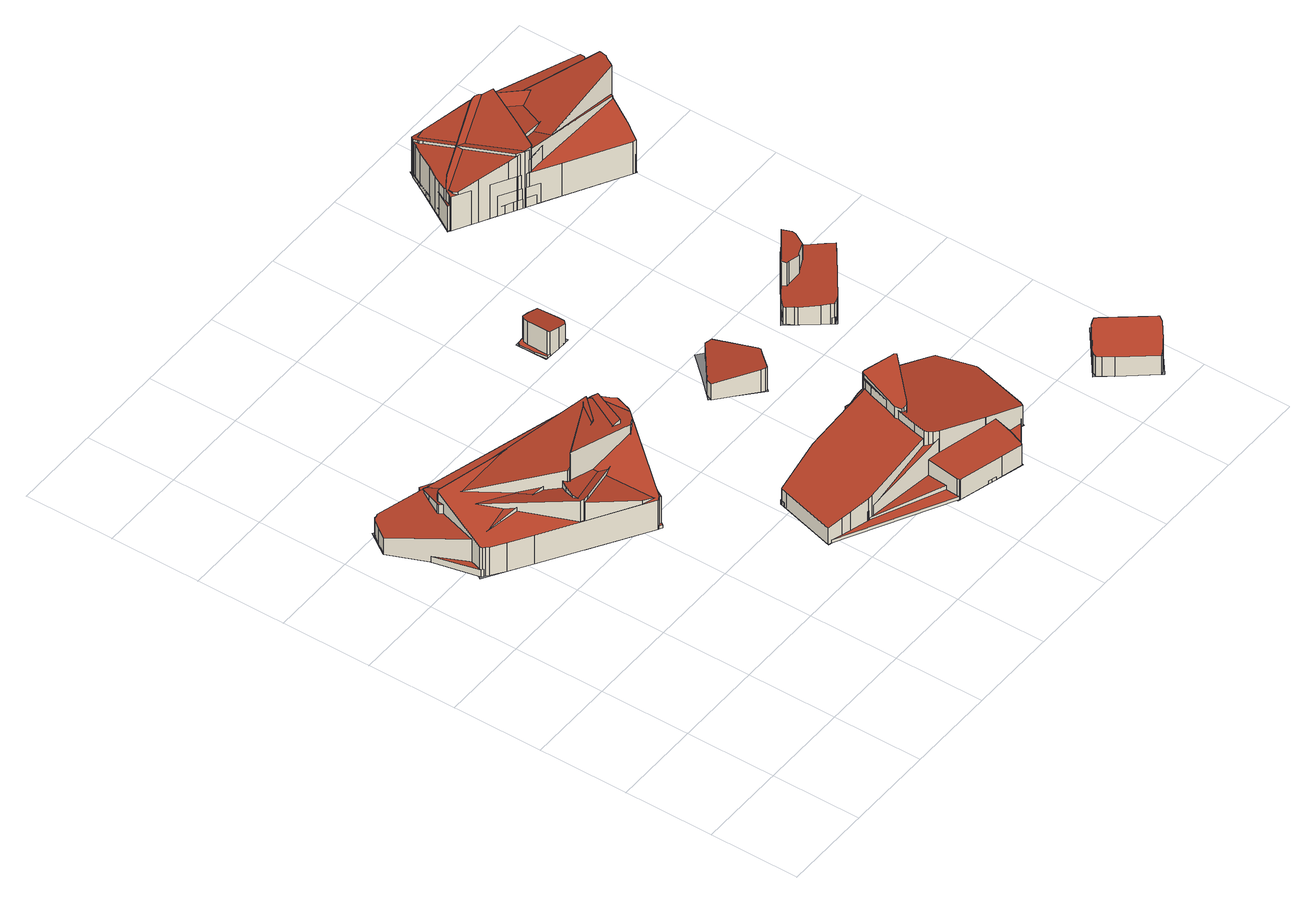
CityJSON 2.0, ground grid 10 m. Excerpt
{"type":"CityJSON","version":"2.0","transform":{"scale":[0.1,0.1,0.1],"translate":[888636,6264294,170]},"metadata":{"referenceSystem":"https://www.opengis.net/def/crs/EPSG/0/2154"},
"CityObjects":{
"building1":{"type":"Building","attributes":{"class":"Building"},"children":["building1-1"]},
"building1-1":{"type":"BuildingPart","parents":["building1"],"geometry":[{"type":"MultiSurface","lod":"2.2","boundaries":[[[0,1,2,3,4,5,6,7,8,9,10,11,12,13,14,15,16]],[[17,18,1,0]],[[18,19,2,1]],[[19,20,3,2]],[[20,21,4,3]],[[21,22,5,4]],[[22,23,6,5]],[[23,24,7,6]],[[24,25,8,7]],[[25,26,9,8]],[[26,27,10,9]],[[27,28,11,10]],[[28,29,12,11]],[[29,30,13,12]],[[30,31,14,13]],[[31,32,15,14]],[[32,33,16,15]],[[33,17,0,16]],[[34,35,36,37,38,39,40,41,42,43,44,45]],[[46,47,35,34]],[[47,48,36,35]],[[48,49,37,36]],[[49,50,38,37]],[[50,51,39,38]],[[51,52,40,39]],[[52,53,41,40]],[[53,54,42,41]],[[54,55,43,42]],[[55,56,44,43]],[[56,57,45,44]],[[57,46,34,45]],[[58,59,60,61,62,63,64,65,66,67,68,69]],[[70,71,59,58]],[[71,72,60,59]],[[72,73,61,60]],[[73,74,62,61]],[[74,75,63,62]],[[75,76,64,63]],[[76,77,65,64]],[[77,78,66,65]],[[78,53,67,66]],[[53,79,68,67]],[[79,80,69,68]],[[80,70,58,69]],[[81,82,83,84,85,86,87,88,89,90,91,92,93,94,95]],[[96,97,82,81]],[[97,98,83,82]],[[98,99,84,83]],[[99,100,85,84]],[[100,101,86,85]],[[101,102,87,86]],[[102,103,88,87]],[[103,104,89,88]],[[104,105,90,89]],[[105,106,91,90]],[[106,107,92,91]],[[107,108,93,92]],[[108,109,94,93]],[[109,110,95,94]],[[110,96,81,95]],[[111,112,113,114,115,116,117,118,119,120,121,122]],[[123,124,112,111]],[[124,125,113,112]],[[125,126,114,113]],[[126,127,115,114]],[[127,128,116,115]],[[128,129,117,116]],[[129,130,118,117]],[[130,131,119,118]],[[131,132,120,119]],[[132,109,121,120]],[[109,133,122,121]],[[133,123,111,122]],[[134,135,136,137,138,139,140,141,142,143]],[[144,145,135,134]],[[145,146,136,135]],[[146,147,137,136]],[[147,148,138,137]],[[148,149,139,138]],[[149,150,140,139]],[[150,151,141,140]],[[151,152,142,141]],[[152,153,143,142]],[[153,144,134,143]],[[154,155,156,157,158,159,160,161,162,163,164]],[[165,166,155,154]],[[166,167,156,155]],[[167,168,157,156]],[[168,169,158,157]],[[169,152,159,158]],[[152,170,160,159]],[[170,171,161,160]],[[171,172,162,161]],[[172,173,163,162]],[[173,174,164,163]],[[174,165,154,164]],[[175,176,177,178,179,180,181,182,183,184,185,186,187]],[[188,189,176,175]],[[189,190,177,176]],[[190,191,178,177]],[[191,192,179,178]],[[192,193,180,179]],[[193,194,181,180]],[[194,195,182,181]],[[195,196,183,182]],[[196,197,184,183]],[[197,198,185,184]],[[198,199,186,185]],[[199,200,187,186]],[[200,188,175,187]],[[201,202,203,204,205,206]],[[33,207,202,201]],[[207,208,203,202]],[[208,209,204,203]],[[209,195,205,204]],[[195,210,206,205]],[[210,33,201,206]],[[100,211,212,213,214,215,216,217,218,219,220,221,222,31,223,224,225,226,227,228,229,230,231,232,233,234,235,236,237,238,107,239,240,241,242,243,244,245,246,56,247,123,248,249,250,251]]],"semantics":{"surfaces":[{"type":"RoofSurface","rf_azimuth":234.73,"rf_slope":17.43},{"type":"WallSurface","on_footprint_edge":true},{"type":"RoofSurface","rf_azimuth":56.92,"rf_slope":16.11},{"type":"RoofSurface","rf_azimuth":327.71,"rf_slope":16.99},{"type":"RoofSurface","rf_azimuth":81.06,"rf_slope":0.843},{"type":"RoofSurface","rf_azimuth":153.99,"rf_slope":13.44},{"type":"RoofSurface","rf_azimuth":333.61,"rf_slope":16.73},{"type":"RoofSurface","rf_azimuth":38.02,"rf_slope":2.38},{"type":"RoofSurface","rf_azimuth":158.18,"rf_slope":2.64},{"type":"RoofSurface","rf_azimuth":132.19,"rf_slope":12.15},{"type":"GroundSurface"}],"values":[0,1,1,1,1,1,1,1,1,1,1,1,1,1,1,1,1,1,2,1,1,1,1,1,1,1,1,1,1,1,1,3,1,1,1,1,1,1,1,1,1,1,1,1,4,1,1,1,1,1,1,1,1,1,1,1,1,1,1,1,5,1,1,1,1,1,1,1,1,1,1,1,1,6,1,1,1,1,1,1,1,1,1,1,7,1,1,1,1,1,1,1,1,1,1,1,8,1,1,1,1,1,1,1,1,1,1,1,1,1,9,1,1,1,1,1,1,10]}}]},
"building2":{"type":"Building","attributes":{"class":"Building"},"children":["building2-1"]},
"building2-1":{"type":"BuildingPart","parents":["building2"],"geometry":[{"type":"MultiSurface","lod":"2.2","boundaries":[[[252,253,254,255,256,257,258,259,260,261,262,263,264,265,266,267,268,269,270,271,272]],[[273,274,253,252]],[[274,275,254,253]],[[275,276,255,254]],[[276,277,256,255]],[[277,278,257,256]],[[278,279,258,257]],[[279,280,259,258]],[[280,281,260,259]],[[281,282,261,260]],[[282,283,262,261]],[[283,284,263,262]],[[284,285,264,263]],[[285,286,265,264]],[[286,287,266,265]],[[287,288,267,266]],[[288,289,268,267]],[[289,290,269,268]],[[290,291,270,269]],[[291,292,271,270]],[[292,293,272,271]],[[293,273,252,272]],[[294,295,296,297,298,299,300,301,302,303]],[[304,305,295,294]],[[305,306,296,295]],[[306,307,297,296]],[[307,308,298,297]],[[308,309,299,298]],[[309,310,300,299]],[[310,311,301,300]],[[311,312,302,301]],[[312,313,303,302]],[[313,304,294,303]],[[314,315,316,317,318,319,320,321,322,323,324,325]],[[326,327,315,314]],[[327,328,316,315]],[[328,329,317,316]],[[329,330,318,317]],[[330,331,319,318]],[[331,332,320,319]],[[332,333,321,320]],[[333,334,322,321]],[[334,335,323,322]],[[335,336,324,323]],[[336,337,325,324]],[[337,326,314,325]],[[338,339,340,341,342,343,344,345,346,347,348,349,350,351,352,353,354,355]],[[356,326,339,338]],[[326,357,340,339]],[[357,358,341,340]],[[358,359,342,341]],[[359,360,343,342]],[[360,330,344,343]],[[330,361,345,344]],[[361,362,346,345]],[[362,363,347,346]],[[363,364,348,347]],[[364,365,349,348]],[[365,366,350,349]],[[366,367,351,350]],[[367,368,352,351]],[[368,369,353,352]],[[369,370,354,353]],[[370,371,355,354]],[[371,356,338,355]],[[372,373,374,375,376,377,378,379,380]],[[381,382,373,372]],[[382,383,374,373]],[[383,384,375,374]],[[384,385,376,375]],[[385,386,377,376]],[[386,387,378,377]],[[387,388,379,378]],[[388,389,380,379]],[[389,381,372,380]],[[390,391,392,393,394,395,396,397,398,399,400,401,402]],[[403,404,391,390]],[[404,405,392,391]],[[405,406,393,392]],[[406,407,394,393]],[[407,408,395,394]],[[408,409,396,395]],[[409,410,397,396]],[[410,411,398,397]],[[411,412,399,398]],[[412,413,400,399]],[[413,289,401,400]],[[289,414,402,401]],[[414,403,390,402]],[[415,416,417,418,419,420,421,422,423,424,425]],[[426,427,416,415]],[[427,307,417,416]],[[307,428,418,417]],[[428,429,419,418]],[[429,430,420,419]],[[430,431,421,420]],[[431,432,422,421]],[[432,433,423,422]],[[433,434,424,423]],[[434,435,425,424]],[[435,426,415,425]],[[436,437,438,439,440,441,442]],[[427,443,437,436]],[[443,444,438,437]],[[444,414,439,438]],[[414,445,440,439]],[[445,446,441,440]],[[446,447,442,441]],[[447,427,436,442]],[[448,449,450,451,452]],[[453,454,448,452]],[[454,455,449,448]],[[455,456,450,449]],[[456,457,451,450]],[[457,453,452,451]],[[458,459,460,461,462,463,464,465,284,466,467,468,469,369,470,471,472,473]]],"semantics":{"surfaces":[{"type":"RoofSurface","rf_azimuth":345.18,"rf_slope":16.83},{"type":"WallSurface","on_footprint_edge":true},{"type":"RoofSurface","rf_azimuth":165.18,"rf_slope":13.33},{"type":"RoofSurface","rf_azimuth":251.18,"rf_slope":6.99},{"type":"RoofSurface","rf_azimuth":251.56,"rf_slope":0.61},{"type":"RoofSurface","rf_azimuth":26.31,"rf_slope":2.79},{"type":"RoofSurface","rf_azimuth":289.03,"rf_slope":1.07},{"type":"RoofSurface","rf_azimuth":207.89,"rf_slope":3.43},{"type":"RoofSurface","rf_azimuth":169.68,"rf_slope":18.55},{"type":"RoofSurface","rf_azimuth":343.39,"rf_slope":19.84},{"type":"GroundSurface"}],"values":[0,1,1,1,1,1,1,1,1,1,1,1,1,1,1,1,1,1,1,1,1,1,2,1,1,1,1,1,1,1,1,1,1,3,1,1,1,1,1,1,1,1,1,1,1,1,4,1,1,1,1,1,1,1,1,1,1,1,1,1,1,1,1,1,1,5,1,1,1,1,1,1,1,1,1,6,1,1,1,1,1,1,1,1,1,1,1,1,1,7,1,1,1,1,1,1,1,1,1,1,1,8,1,1,1,1,1,1,1,9,1,1,1,1,1,10]}}]},
"building3":{"type":"Building","attributes":{"class":"Building"},"children":["building3-1"]},
"building3-1":{"type":"BuildingPart","parents":["building3"],"geometry":[{"type":"MultiSurface","lod":"2.2","boundaries":[[[474,475,476,477,478,479,480,481,482,483,484,485]],[[486,487,475,474]],[[487,488,476,475]],[[488,489,477,476]],[[489,490,478,477]],[[490,491,479,478]],[[491,492,480,479]],[[492,493,481,480]],[[493,494,482,481]],[[494,495,483,482]],[[495,496,484,483]],[[496,497,485,484]],[[497,486,474,485]],[[498,499,500,501,502,503,504,505,506,507]],[[508,509,499,498]],[[509,510,500,499]],[[510,511,501,500]],[[511,490,502,501]],[[490,491,503,502]],[[491,512,504,503]],[[512,513,505,504]],[[513,514,506,505]],[[514,515,507,506]],[[515,508,498,507]],[[516,517,518,519]]],"semantics":{"surfaces":[{"type":"RoofSurface","rf_azimuth":359.71,"rf_slope":16.19},{"type":"WallSurface","on_footprint_edge":true},{"type":"RoofSurface","rf_azimuth":144.94,"rf_slope":1.2},{"type":"GroundSurface"}],"values":[0,1,1,1,1,1,1,1,1,1,1,1,1,2,1,1,1,1,1,1,1,1,1,1,3]}}]},
"building4":{"type":"Building","attributes":{"class":"Building"},"children":["building4-1"]},
"building4-1":{"type":"BuildingPart","parents":["building4"],"geometry":[{"type":"MultiSurface","lod":"2.2","boundaries":[[[520,521,522,523,524,525,526,527,528,529,530]],[[531,532,521,520]],[[532,533,522,521]],[[533,534,523,522]],[[534,535,524,523]],[[535,536,525,524]],[[536,537,526,525]],[[537,538,527,526]],[[538,539,528,527]],[[539,540,529,528]],[[540,541,530,529]],[[541,531,520,530]],[[542,543,544,545,546,547,548]]],"semantics":{"surfaces":[{"type":"RoofSurface","rf_azimuth":109.45,"rf_slope":10.92},{"type":"WallSurface","on_footprint_edge":true},{"type":"GroundSurface"}],"values":[0,1,1,1,1,1,1,1,1,1,1,1,2]}}]},
"building5":{"type":"Building","attributes":{"class":"Building"},"children":["building5-1"]},
"building5-1":{"type":"BuildingPart","parents":["building5"],"geometry":[{"type":"MultiSurface","lod":"2.2","boundaries":[[[549,550,551,552,553,554,555,556,557,558,559,560,561,562,563,564,565,566]],[[567,568,550,549]],[[568,569,551,550]],[[569,570,552,551]],[[570,571,553,552]],[[571,572,554,553]],[[572,573,555,554]],[[573,574,556,555]],[[574,575,557,556]],[[575,576,558,557]],[[576,577,559,558]],[[577,578,560,559]],[[578,579,561,560]],[[579,580,562,561]],[[580,581,563,562]],[[581,582,564,563]],[[582,583,565,564]],[[583,584,566,565]],[[584,567,549,566]],[[585,586,587,588,589,590,591,592,593,594,595,596,597,598,599]],[[600,601,586,585]],[[601,602,587,586]],[[602,603,588,587]],[[603,604,589,588]],[[604,605,590,589]],[[605,606,591,590]],[[606,607,592,591]],[[607,608,593,592]],[[608,609,594,593]],[[609,610,595,594]],[[610,611,596,595]],[[611,612,597,596]],[[612,613,598,597]],[[613,614,599,598]],[[614,600,585,599]],[[615,616,617,618,619,620,621,622,623,624,625]],[[626,627,616,615]],[[627,628,617,616]],[[628,629,618,617]],[[629,630,619,618]],[[630,631,620,619]],[[631,632,621,620]],[[632,633,622,621]],[[633,634,623,622]],[[634,635,624,623]],[[635,636,625,624]],[[636,626,615,625]],[[637,638,639,640]]],"semantics":{"surfaces":[{"type":"RoofSurface","rf_azimuth":131.56,"rf_slope":5.09},{"type":"WallSurface","on_footprint_edge":true},{"type":"RoofSurface","rf_azimuth":54.03,"rf_slope":3.37},{"type":"RoofSurface","rf_azimuth":320.88,"rf_slope":19.25},{"type":"GroundSurface"}],"values":[0,1,1,1,1,1,1,1,1,1,1,1,1,1,1,1,1,1,1,2,1,1,1,1,1,1,1,1,1,1,1,1,1,1,1,3,1,1,1,1,1,1,1,1,1,1,1,4]}}]},
"building6":{"type":"Building","attributes":{"class":"Building"},"children":["building6-1"]},
"building6-1":{"type":"BuildingPart","parents":["building6"],"geometry":[{"type":"MultiSurface","lod":"2.2","boundaries":[[[641,642,643,644,645,646,647,648,649,650,651,652,653,654,655,656,657]],[[658,659,642,641]],[[659,660,643,642]],[[660,661,644,643]],[[661,662,645,644]],[[662,663,646,645]],[[663,664,647,646]],[[664,665,648,647]],[[665,666,649,648]],[[666,667,650,649]],[[667,668,651,650]],[[668,669,652,651]],[[669,670,653,652]],[[670,671,654,653]],[[671,672,655,654]],[[672,673,656,655]],[[673,674,657,656]],[[674,658,641,657]],[[675,676,677,678]]],"semantics":{"surfaces":[{"type":"RoofSurface","rf_azimuth":217.44,"rf_slope":16.02},{"type":"WallSurface","on_footprint_edge":true},{"type":"GroundSurface"}],"values":[0,1,1,1,1,1,1,1,1,1,1,1,1,1,1,1,1,1,2]}}]},
"building7":{"type":"Building","attributes":{"class":"Building"},"children":["building7-1"]},
"building7-1":{"type":"BuildingPart","parents":["building7"],"geometry":[{"type":"MultiSurface","lod":"2.2","boundaries":[[[679,680,681,682,683,684,685,686,687,688,689,690,691,692,693,694,695,696,697,698,699,700]],[[701,702,680,679]],[[702,703,681,680]],[[703,704,682,681]],[[704,705,683,682]],[[705,706,684,683]],[[706,707,685,684]],[[707,708,686,685]],[[708,709,687,686]],[[709,710,688,687]],[[710,711,689,688]],[[711,712,690,689]],[[712,713,691,690]],[[713,714,692,691]],[[714,715,693,692]],[[715,716,694,693]],[[716,717,695,694]],[[717,718,696,695]],[[718,719,697,696]],[[719,720,698,697]],[[720,721,699,698]],[[721,722,700,699]],[[722,701,679,700]],[[723,724,725,726,727,728,729,730,731,732,733,734,735,736,737,738,739,740,741]],[[742,743,724,723]],[[743,744,725,724]],[[744,745,726,725]],[[745,746,727,726]],[[746,747,728,727]],[[747,748,729,728]],[[748,749,730,729]],[[749,750,731,730]],[[750,751,732,731]],[[751,752,733,732]],[[752,753,734,733]],[[753,754,735,734]],[[754,755,736,735]],[[755,756,737,736]],[[756,757,738,737]],[[757,758,739,738]],[[758,759,740,739]],[[759,760,741,740]],[[760,742,723,741]],[[761,762,763,764,765,766,767,768,769,770,771,772,773,774,775,776,777,778,779]],[[780,781,762,761]],[[781,782,763,762]],[[782,783,764,763]],[[783,784,765,764]],[[784,785,766,765]],[[785,786,767,766]],[[786,787,768,767]],[[787,788,769,768]],[[788,789,770,769]],[[789,790,771,770]],[[790,791,772,771]],[[791,792,773,772]],[[792,793,774,773]],[[793,794,775,774]],[[794,795,776,775]],[[795,796,777,776]],[[796,797,778,777]],[[797,798,779,778]],[[798,780,761,779]],[[799,800,801,802,803,804,805,806,807,808,809,810,811,812,813,814]],[[815,816,800,799]],[[816,817,801,800]],[[817,818,802,801]],[[818,819,803,802]],[[819,820,804,803]],[[820,821,805,804]],[[821,822,806,805]],[[822,823,807,806]],[[823,824,808,807]],[[824,825,809,808]],[[825,826,810,809]],[[826,827,811,810]],[[827,828,812,811]],[[828,829,813,812]],[[829,830,814,813]],[[830,815,799,814]],[[831,832,833,834,835,836,837,838,839,840,841,842,843,844]],[[845,846,832,831]],[[846,847,833,832]],[[847,848,834,833]],[[848,849,835,834]],[[849,850,836,835]],[[850,851,837,836]],[[851,852,838,837]],[[852,853,839,838]],[[853,854,840,839]],[[854,855,841,840]],[[855,856,842,841]],[[856,857,843,842]],[[857,858,844,843]],[[858,845,831,844]],[[859,860,861,862,863,864,865,866,867,868,869,870,871]],[[872,846,860,859]],[[846,873,861,860]],[[873,874,862,861]],[[874,875,863,862]],[[875,749,864,863]],[[749,876,865,864]],[[876,877,866,865]],[[877,878,867,866]],[[878,879,868,867]],[[879,880,869,868]],[[880,881,870,869]],[[881,882,871,870]],[[882,872,859,871]],[[883,884,885,886,887,888]],[[889,890,884,883]],[[890,891,885,884]],[[891,892,886,885]],[[892,893,887,886]],[[893,894,888,887]],[[894,889,883,888]],[[895,896,897,898,899,900,901,902,903,904,905]],[[906,907,896,895]],[[907,908,897,896]],[[908,909,898,897]],[[909,910,899,898]],[[910,911,900,899]],[[911,912,901,900]],[[912,791,902,901]],[[791,913,903,902]],[[913,914,904,903]],[[914,915,905,904]],[[915,906,895,905]],[[916,917,918,919,920,921,922,923]]],"semantics":{"surfaces":[{"type":"RoofSurface","rf_azimuth":61.05,"rf_slope":16.31},{"type":"WallSurface","on_footprint_edge":true},{"type":"RoofSurface","rf_azimuth":242.32,"rf_slope":16.89},{"type":"RoofSurface","rf_azimuth":151.14,"rf_slope":18.65},{"type":"RoofSurface","rf_azimuth":67.56,"rf_slope":4.76},{"type":"RoofSurface","rf_azimuth":140.11,"rf_slope":18.4},{"type":"RoofSurface","rf_azimuth":8.6,"rf_slope":1.74},{"type":"RoofSurface","rf_azimuth":11.45,"rf_slope":8.17},{"type":"RoofSurface","rf_azimuth":357.07,"rf_slope":0.85},{"type":"GroundSurface"}],"values":[0,1,1,1,1,1,1,1,1,1,1,1,1,1,1,1,1,1,1,1,1,1,1,2,1,1,1,1,1,1,1,1,1,1,1,1,1,1,1,1,1,1,1,3,1,1,1,1,1,1,1,1,1,1,1,1,1,1,1,1,1,1,1,4,1,1,1,1,1,1,1,1,1,1,1,1,1,1,1,1,5,1,1,1,1,1,1,1,1,1,1,1,1,1,1,6,1,1,1,1,1,1,1,1,1,1,1,1,1,7,1,1,1,1,1,1,8,1,1,1,1,1,1,1,1,1,1,1,9]}}]}
},
"vertices":[
[37,369,76],[38,367,75],[40,365,75],[43,362,75],[57,352,75],[81,337,75],[188,269,77],[191,270,78],[245,343,107],[247,346,108],[248,353,110],[249,360,112],[249,361,112],[247,364,112],[239,376,114],[61,434,97],[59,434,96],[37,369,38],[38,367,38],[40,365,38],[43,362,38],[57,352,38],[81,337,38],[188,269,38],[191,270,38],[245,343,38],[247,346,38],[248,353,38],[249,360,38],[249,361,38],[247,364,38],[239,376,38],[61,434,38],[59,434,38],[54,431,85],[54,429,85],[121,312,103],[125,310,103],[132,311,102],[230,335,81],[239,338,78],[221,380,71],[73,460,75],[72,460,75],[69,457,76],[63,447,80],[54,431,38],[54,429,38],[121,312,38],[125,310,38],[132,311,38],[230,335,38],[239,338,38],[221,380,38],[73,460,38],[72,460,38],[69,457,38],[63,447,38],[123,322,103],[125,309,100],[174,278,82],[194,270,76],[218,311,76],[224,322,77],[225,325,77],[226,325,77],[227,332,77],[221,380,87],[158,379,103],[129,335,103],[123,322,38],[125,309,38],[174,278,38],[194,270,38],[218,311,38],[224,322,38],[225,325,38],[226,325,38],[227,332,38],[158,379,38],[129,335,38],[9,461,39],[43,376,41],[154,292,42],[157,289,42],[192,267,42],[246,344,41],[244,356,40],[240,376,40],[194,436,39],[192,438,39],[191,440,39],[160,459,39],[27,483,39],[22,480,39],[9,462,39],[9,461,38],[43,376,38],[154,292,38],[157,289,38],[192,267,38],[246,344,38],[244,356,38],[240,376,38],[194,436,38],[192,438,38],[191,440,38],[160,459,38],[27,483,38],[22,480,38],[9,462,38],[8,460,60],[43,377,77],[142,351,101],[221,337,119],[238,375,118],[238,376,118],[233,379,117],[29,483,62],[26,482,62],[24,482,62],[22,480,61],[15,471,61],[8,460,38],[43,377,38],[142,351,38],[221,337,38],[238,375,38],[238,376,38],[233,379,38],[29,483,38],[26,482,38],[24,482,38],[15,471,38],[141,338,136],[228,330,111],[237,335,109],[242,340,109],[244,342,109],[236,372,115],[229,379,118],[222,380,120],[219,379,120],[213,375,121],[141,338,38],[228,330,38],[237,335,38],[242,340,38],[244,342,38],[236,372,38],[229,379,38],[222,380,38],[219,379,38],[213,375,38],[39,370,70],[135,303,68],[187,271,67],[247,347,64],[248,350,63],[219,379,64],[130,441,65],[121,447,65],[119,448,65],[79,470,66],[73,463,66],[39,370,38],[135,303,38],[187,271,38],[247,347,38],[248,350,38],[130,441,38],[121,447,38],[119,448,38],[79,470,38],[73,463,38],[17,456,45],[37,367,47],[156,290,54],[186,271,56],[241,340,57],[249,352,57],[249,354,57],[225,380,55],[120,445,50],[28,478,45],[25,475,45],[22,471,45],[20,467,45],[17,456,38],[37,367,38],[156,290,38],[186,271,38],[241,340,38],[249,352,38],[249,354,38],[225,380,38],[120,445,38],[28,478,38],[25,475,38],[22,471,38],[20,467,38],[59,434,90],[137,338,116],[140,338,117],[202,355,123],[225,380,122],[61,436,90],[137,338,38],[140,338,38],[202,355,38],[61,436,38],[230,332,38],[236,334,38],[240,336,38],[243,339,38],[246,343,38],[248,346,38],[249,350,38],[250,354,38],[249,359,38],[247,367,38],[244,372,38],[242,374,38],[235,379,38],[231,380,38],[225,381,38],[218,380,38],[213,377,38],[209,375,38],[207,373,38],[205,370,38],[203,366,38],[201,362,38],[201,357,38],[201,351,38],[172,369,38],[185,391,38],[172,399,38],[195,438,38],[137,421,38],[130,425,38],[137,437,38],[118,449,38],[110,438,38],[89,451,38],[94,460,38],[78,471,38],[25,486,38],[52,432,38],[51,430,38],[68,420,38],[34,366,38],
[389,103,104],[391,100,103],[394,97,102],[401,94,100],[456,80,83],[457,80,82],[503,70,68],[505,74,68],[517,119,68],[521,135,68],[521,137,68],[504,173,76],[497,175,78],[450,187,93],[431,192,99],[428,193,100],[416,194,103],[412,188,104],[409,180,104],[399,145,104],[392,117,104],[389,103,42],[391,100,42],[394,97,42],[401,94,42],[456,80,42],[457,80,42],[503,70,42],[505,74,42],[517,119,42],[521,135,42],[521,137,42],[504,173,42],[497,175,42],[450,187,42],[431,192,42],[428,193,42],[416,194,42],[412,188,42],[409,180,42],[399,145,42],[392,117,42],[262,124,63],[277,119,67],[287,116,69],[308,110,74],[312,109,75],[392,104,94],[414,189,94],[337,196,76],[281,192,63],[279,185,63],[262,124,42],[277,119,42],[287,116,42],[308,110,42],[312,109,42],[392,104,42],[414,189,42],[337,196,42],[281,192,42],[279,185,42],[385,59,68],[386,58,68],[434,45,68],[458,39,68],[460,41,69],[465,58,71],[469,77,73],[407,184,83],[395,187,83],[391,187,83],[391,184,83],[385,62,68],[385,59,42],[386,58,42],[434,45,42],[458,39,42],[460,41,42],[465,58,42],[469,77,42],[407,184,42],[395,187,42],[391,187,42],[391,184,42],[385,62,42],[263,124,46],[385,59,46],[422,48,46],[450,41,46],[456,40,46],[459,41,46],[460,41,46],[505,73,47],[505,75,47],[511,97,47],[522,138,47],[504,172,48],[410,198,47],[406,198,47],[338,196,47],[281,193,47],[280,189,47],[269,147,46],[263,124,42],[422,48,42],[450,41,42],[456,40,42],[459,41,42],[505,73,42],[505,75,42],[511,97,42],[522,138,42],[504,172,42],[410,198,42],[406,198,42],[338,196,42],[281,193,42],[280,189,42],[269,147,42],[391,106,78],[403,97,78],[450,84,76],[461,81,76],[414,197,75],[404,199,76],[397,201,76],[395,199,76],[392,190,76],[391,106,42],[403,97,42],[450,84,42],[461,81,42],[414,197,42],[404,199,42],[397,201,42],[395,199,42],[392,190,42],[397,143,108],[398,136,108],[400,135,108],[405,135,108],[408,137,108],[457,184,108],[456,185,108],[455,186,108],[451,187,108],[420,195,109],[417,195,109],[416,194,109],[416,193,109],[397,143,42],[398,136,42],[400,135,42],[405,135,42],[408,137,42],[457,184,42],[456,185,42],[455,186,42],[451,187,42],[420,195,42],[417,195,42],[416,193,42],[274,143,48],[302,113,48],[308,110,48],[429,55,53],[467,68,56],[498,150,60],[499,156,60],[437,190,58],[398,200,56],[286,185,49],[283,181,49],[274,143,42],[302,113,42],[429,55,42],[467,68,42],[498,150,42],[499,156,42],[437,190,42],[398,200,42],[286,185,42],[283,181,42],[302,113,56],[307,110,58],[407,93,92],[416,193,89],[414,194,89],[409,195,87],[335,195,62],[307,110,42],[407,93,42],[414,194,42],[409,195,42],[335,195,42],[423,90,86],[439,87,80],[416,192,98],[398,139,99],[393,110,98],[393,110,42],[423,90,42],[439,87,42],[416,192,42],[398,139,42],[388,101,42],[393,99,42],[383,59,42],[459,38,42],[470,78,42],[504,69,42],[523,139,42],[497,146,42],[395,202,42],[389,182,42],[336,197,42],[331,179,42],[262,123,42],[313,109,42],[319,131,42],[391,111,42],
[330,501,60],[331,499,59],[345,498,55],[355,498,52],[356,499,52],[359,502,51],[359,509,51],[357,532,52],[344,533,56],[335,533,58],[332,530,59],[331,525,59],[330,501,27],[331,499,27],[345,498,27],[355,498,27],[356,499,27],[359,502,27],[359,509,27],[357,532,27],[344,533,27],[335,533,27],[332,530,27],[331,525,27],[326,530,29],[326,513,29],[327,499,30],[353,498,30],[356,499,30],[359,502,30],[358,527,30],[356,533,30],[342,534,29],[328,533,29],[326,530,27],[326,513,27],[327,499,27],[353,498,27],[358,527,27],[356,533,27],[342,534,27],[328,533,27],[360,498,27],[358,534,27],[326,534,27],[326,499,27],
[367,336,54],[403,304,62],[407,301,63],[409,301,63],[423,317,61],[428,322,60],[428,325,60],[420,373,51],[420,374,50],[413,376,50],[370,343,53],[367,336,33],[403,304,33],[407,301,33],[409,301,33],[423,317,33],[428,322,33],[428,325,33],[420,373,33],[420,374,33],[413,376,33],[370,343,33],[365,338,33],[408,299,33],[431,324,33],[402,350,33],[423,373,33],[408,385,33],[388,362,33],
[498,346,48],[499,344,48],[503,337,49],[505,334,49],[518,317,51],[524,310,52],[527,307,52],[533,308,52],[536,310,52],[558,326,52],[583,345,53],[595,354,53],[589,363,52],[570,389,49],[566,393,49],[563,396,48],[554,390,48],[507,355,48],[498,346,26],[499,344,26],[503,337,26],[505,334,26],[518,317,26],[524,310,26],[527,307,26],[533,308,26],[536,310,26],[558,326,26],[583,345,26],[595,354,26],[589,363,26],[570,389,26],[566,393,26],[563,396,26],[554,390,26],[507,355,26],[499,345,33],[500,342,33],[502,339,33],[513,325,33],[527,306,34],[529,307,33],[552,323,32],[594,354,29],[582,372,28],[580,376,28],[577,379,28],[560,394,28],[549,386,29],[504,353,32],[501,350,32],[499,345,26],[500,342,26],[502,339,26],[513,325,26],[527,306,26],[529,307,26],[552,323,26],[594,354,26],[582,372,26],[580,376,26],[577,379,26],[560,394,26],[549,386,26],[504,353,26],[501,350,26],[521,365,80],[524,360,78],[526,360,78],[543,360,73],[544,361,73],[559,368,71],[560,368,70],[567,381,71],[567,385,72],[560,393,76],[522,366,80],[521,365,26],[524,360,26],[526,360,26],[543,360,26],[544,361,26],[559,368,26],[560,368,26],[567,381,26],[567,385,26],[560,393,26],[522,366,26],[564,397,26],[495,347,26],[528,304,26],[596,354,26],
[599,54,67],[602,49,67],[609,39,67],[637,4,67],[641,6,68],[645,8,69],[652,13,72],[667,25,77],[670,30,79],[669,31,79],[634,76,79],[631,79,79],[629,79,78],[624,77,77],[619,73,75],[603,61,69],[601,58,68],[599,54,42],[602,49,42],[609,39,42],[637,4,42],[641,6,42],[645,8,42],[652,13,42],[667,25,42],[670,30,42],[669,31,42],[634,76,42],[631,79,42],[629,79,42],[624,77,42],[619,73,42],[603,61,42],[601,58,42],[596,55,42],[639,2,42],[691,44,42],[649,97,42],
[473,755,59],[473,753,59],[474,750,60],[493,655,81],[499,649,82],[505,648,81],[622,635,68],[623,635,68],[625,639,67],[636,654,61],[642,664,58],[650,678,53],[660,696,47],[661,699,46],[658,702,46],[653,705,46],[629,719,46],[611,729,46],[542,752,49],[477,765,55],[474,763,56],[473,760,57],[473,755,9],[473,753,9],[474,750,9],[493,655,9],[499,649,9],[505,648,9],[622,635,9],[623,635,9],[625,639,9],[636,654,9],[642,664,9],[650,678,9],[660,696,9],[661,699,9],[658,702,9],[653,705,9],[629,719,9],[611,729,9],[542,752,9],[477,765,9],[474,763,9],[473,760,9],[433,688,53],[433,687,53],[504,647,52],[533,630,52],[597,593,51],[601,592,51],[608,604,55],[610,607,56],[614,616,59],[630,650,71],[540,732,80],[536,734,80],[532,734,80],[528,733,79],[449,704,60],[441,699,57],[437,696,56],[436,695,56],[434,691,54],[433,688,9],[433,687,9],[504,647,9],[533,630,9],[597,593,9],[601,592,9],[608,604,9],[610,607,9],[614,616,9],[630,650,9],[540,732,9],[536,734,9],[532,734,9],[528,733,9],[449,704,9],[441,699,9],[437,696,9],[436,695,9],[434,691,9],[437,688,56],[439,684,57],[457,673,65],[485,658,75],[493,653,79],[507,647,84],[509,648,84],[526,677,84],[551,723,84],[531,737,76],[489,758,60],[487,759,59],[472,759,55],[470,756,55],[464,746,55],[454,728,55],[446,716,55],[443,709,54],[437,699,55],[437,688,9],[439,684,9],[457,673,9],[485,658,9],[493,653,9],[507,647,9],[509,648,9],[526,677,9],[551,723,9],[531,737,9],[489,758,9],[487,759,9],[472,759,9],[470,756,9],[464,746,9],[454,728,9],[446,716,9],[443,709,9],[437,699,9],[437,697,19],[479,661,20],[489,655,21],[575,607,22],[582,603,22],[594,598,22],[600,600,21],[658,699,12],[656,702,12],[653,704,12],[621,724,11],[612,729,11],[546,749,12],[472,760,13],[451,723,17],[445,713,18],[437,697,9],[479,661,9],[489,655,9],[575,607,9],[582,603,9],[594,598,9],[600,600,9],[658,699,9],[656,702,9],[653,704,9],[621,724,9],[612,729,9],[546,749,9],[472,760,9],[451,723,9],[445,713,9],[431,690,41],[449,679,48],[506,647,69],[627,639,102],[629,642,102],[633,648,101],[634,650,101],[636,652,101],[638,660,100],[638,661,100],[537,730,59],[495,755,43],[478,765,37],[471,754,37],[431,690,9],[449,679,9],[506,647,9],[627,639,9],[629,642,9],[633,648,9],[634,650,9],[636,652,9],[638,660,9],[638,661,9],[537,730,9],[495,755,9],[478,765,9],[471,754,9],[436,697,30],[449,679,30],[461,672,30],[542,625,28],[605,606,26],[610,607,26],[651,704,24],[608,730,25],[540,753,27],[483,761,29],[465,742,29],[460,734,29],[457,731,30],[436,697,9],[461,672,9],[542,625,9],[605,606,9],[651,704,9],[608,730,9],[540,753,9],[483,761,9],[465,742,9],[460,734,9],[457,731,9],[514,664,80],[599,667,68],[657,692,59],[660,695,58],[660,700,58],[535,733,75],[514,664,9],[599,667,9],[657,692,9],[660,695,9],[660,700,9],[535,733,9],[438,695,35],[470,666,35],[600,592,33],[602,594,33],[658,700,32],[609,730,33],[536,748,34],[487,759,35],[454,723,35],[452,720,35],[438,696,35],[438,695,9],[470,666,9],[600,592,9],[602,594,9],[658,700,9],[609,730,9],[536,748,9],[454,723,9],[452,720,9],[438,696,9],[601,591,9],[662,699,9],[607,732,9],[600,719,9],[538,755,9],[528,736,9],[476,766,9],[430,689,9]
]}
